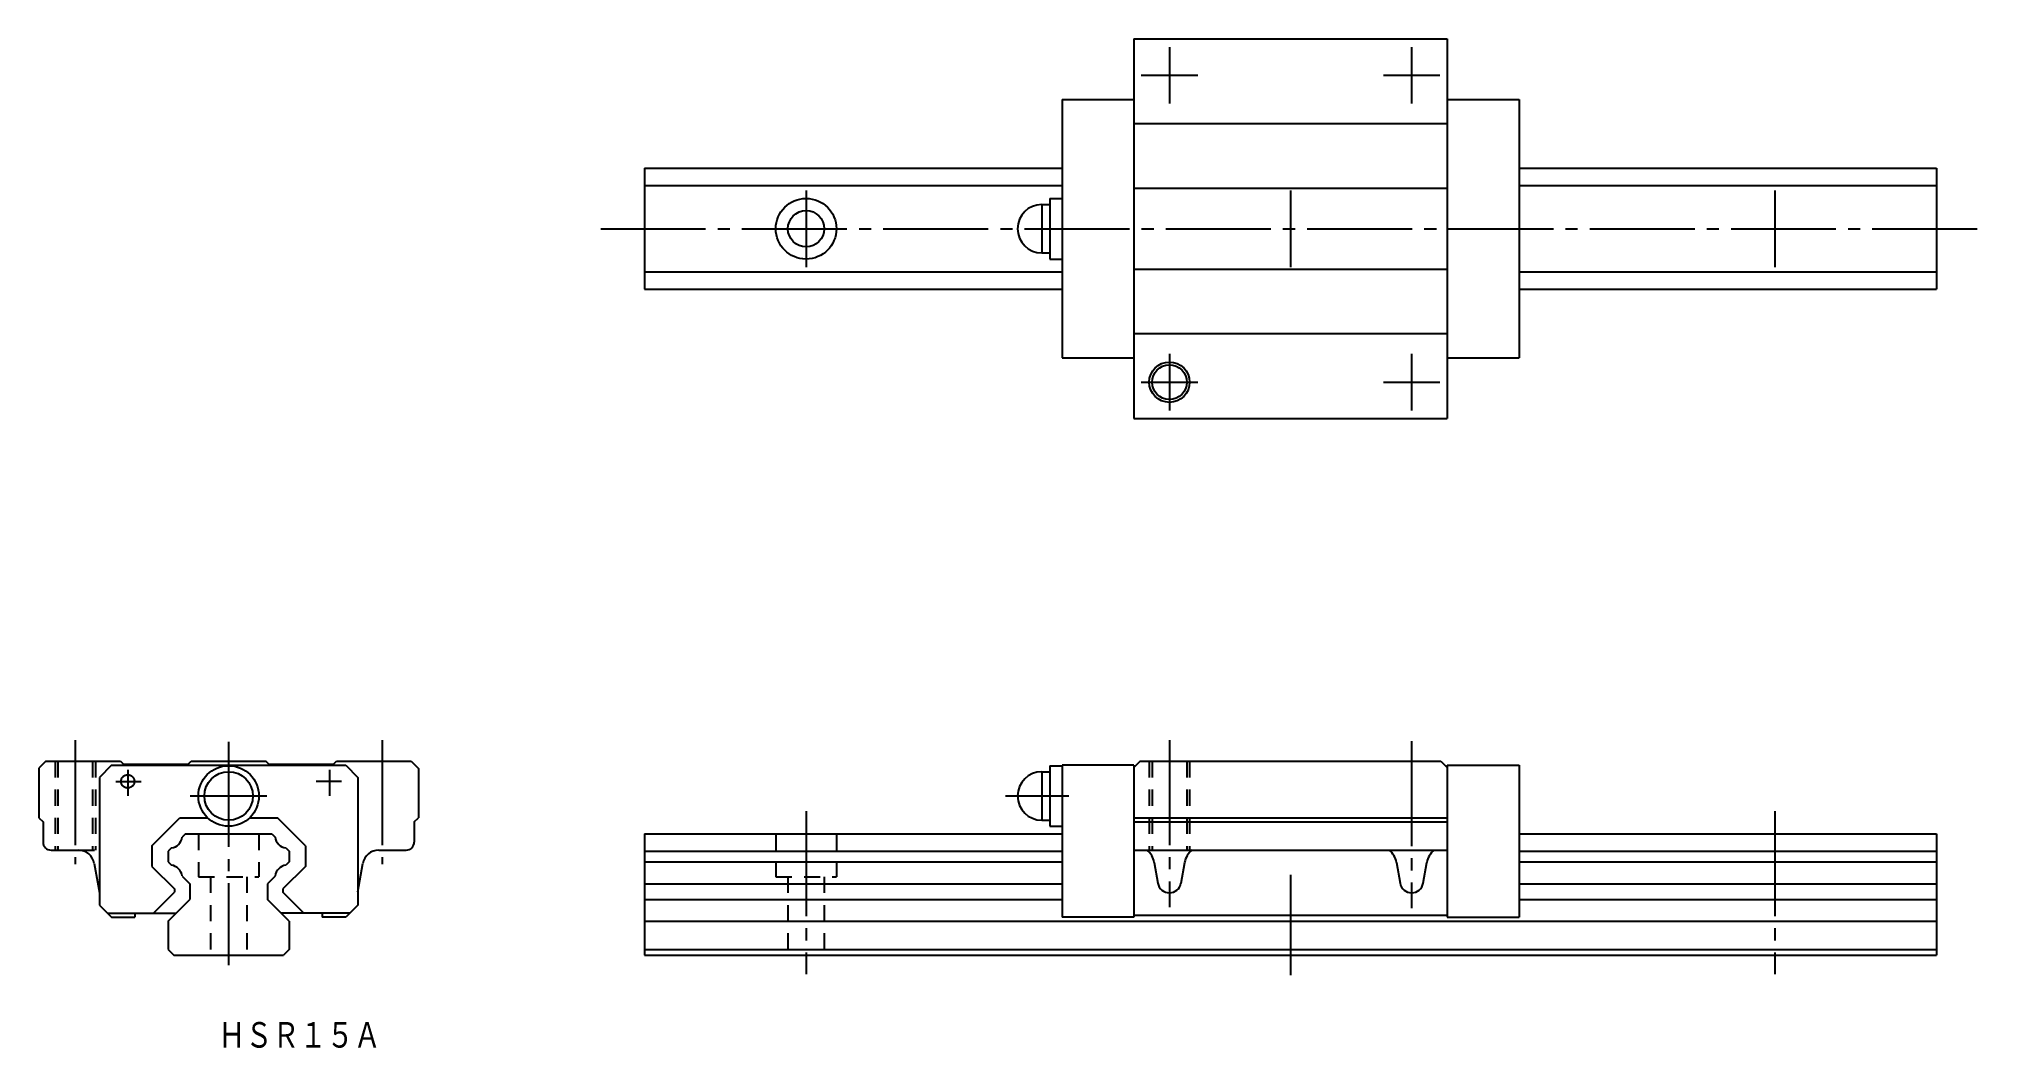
# Model space of a CAD drawing. Extents: x -24 to 217, y -12 to 113.
import ezdxf

# ---------------------------------------------------------------- set-up
doc = ezdxf.new("R2010")
doc.units = 0
for name, pattern in [('CENTER', [17.5, 13, -1.5, 1.5, -1.5]), ('DASHED', [3.5, 2, -1.5]), ('PHANTOM', [15.5, 8, -1.5, 1.5, -1.5, 1.5, -1.5])]:
    doc.linetypes.add(name, pattern=pattern)
doc.layers.get('0').update_dxf_attribs({"linetype": 'CONTINUOUS'})
doc.styles.get("Standard").update_dxf_attribs({"font": 'txt', "bigfont": 'bigfont.shx'})

msp = doc.modelspace()

# ---------------------------------------------------------------- linework, layer by layer
at = {"color": 7, "linetype": 'CONTINUOUS'}
for p, q in [((112.12, 113.43), (112.12, 66.43)), ((112.12, 113.43), (150.92, 113.43)), ((150.92, 113.43), (150.92, 66.43)), ((103.22, 105.93), (103.22, 73.93)), ((103.22, 105.93), (112.12, 105.93)), ((150.92, 105.93), (159.82, 105.93)), ((159.82, 105.93), (159.82, 73.93)), ((112.12, 102.94), (150.92, 102.94)), ((51.52, 97.43), (103.22, 97.43)), ((51.52, 97.43), (51.52, 82.43)), ((159.82, 97.43), (211.52, 97.43)), ((211.52, 97.43), (211.52, 82.43)), ((51.52, 95.28), (103.22, 95.28)), ((112.12, 94.94), (150.92, 94.94)), ((159.82, 95.28), (211.52, 95.28)), ((100.72, 92.93), (101.72, 92.93)), ((100.72, 92.93), (100.72, 86.93)), ((101.72, 93.68), (103.22, 93.68)), ((101.72, 93.68), (101.72, 86.18)), ((100.72, 86.93), (101.72, 86.93)), ((51.52, 84.58), (103.22, 84.58)), ((101.72, 86.18), (103.22, 86.18)), ((112.12, 84.94), (150.92, 84.94)), ((159.82, 84.58), (211.52, 84.58)), ((51.52, 82.43), (103.22, 82.43)), ((159.82, 82.43), (211.52, 82.43)), ((112.12, 76.94), (150.92, 76.94)), ((103.22, 73.93), (112.12, 73.93)), ((150.92, 73.93), (159.82, 73.93)), ((112.12, 66.43), (150.92, 66.43)), ((-22.64, 24), (-23.5, 23.14)), ((-23.5, 23.14), (-23.5, 17)), ((-22.64, 24), (-13.38, 24)), ((-14.5, 23.5), (-16, 22)), ((-16, 22), (-16, 6.2)), ((-14.5, 23.5), (14.5, 23.5)), ((-13.38, 24), (-13.01, 23.63)), ((-13.01, 23.63), (-5.01, 23.63)), ((-5.01, 23.63), (-4.64, 24)), ((-4.64, 24), (4.62, 24)), ((4.99, 23.63), (4.62, 24)), ((4.99, 23.63), (12.99, 23.63)), ((12.99, 23.63), (13.36, 24)), ((13.36, 24), (22.62, 24)), ((14.5, 23.5), (16, 22)), ((16, 22), (16, 6.2)), ((22.62, 24), (23.5, 23.12)), ((23.5, 23.12), (23.5, 17)), ((100.72, 22.7), (101.72, 22.7)), ((100.72, 22.7), (100.72, 16.7)), ((101.72, 23.45), (101.72, 15.95)), ((101.72, 23.45), (103.22, 23.45)), ((112.12, 23.5), (103.22, 23.5)), ((103.22, 23.5), (103.22, 4.7)), ((112.89, 24), (112.12, 23.23)), ((112.12, 23.5), (112.12, 4.7)), ((112.89, 24), (150.15, 24)), ((150.15, 24), (150.92, 23.23)), ((150.92, 23.5), (159.82, 23.5)), ((150.92, 23.5), (150.92, 4.7)), ((159.82, 23.5), (159.82, 4.7)), ((-23.5, 17), (-22.99, 16.49)), ((-9.5, 13.54), (-6.04, 17)), ((-6.04, 17), (-2.6, 17)), ((2.6, 17), (6.04, 17)), ((9.5, 13.54), (6.04, 17)), ((22.99, 16.49), (23.5, 17)), ((112.12, 17), (150.92, 17)), ((-22.99, 16.49), (-22.99, 14)), ((-5.35, 15), (-5.76, 14.59)), ((-5.35, 15), (5.35, 15)), ((5.35, 15), (5.76, 14.59)), ((22.99, 16.49), (22.99, 14)), ((51.52, 15), (51.52, 0)), ((51.52, 15), (103.22, 15)), ((100.72, 16.7), (101.72, 16.7)), ((101.72, 15.95), (103.22, 15.95)), ((112.12, 16.49), (150.92, 16.49)), ((159.82, 15), (211.52, 15)), ((211.52, 15), (211.52, 0)), ((-21.99, 13), (-18.61, 13)), ((-9.5, 13.54), (-9.5, 10.99)), ((-7.08, 13.27), (-7.5, 12.85)), ((-7.5, 12.85), (-7.5, 11.54)), ((7.08, 13.27), (7.5, 12.85)), ((7.5, 12.85), (7.5, 11.54)), ((9.5, 13.54), (9.5, 10.99)), ((18.59, 13), (21.99, 13)), ((51.52, 12.85), (103.22, 12.85)), ((112.12, 13), (150.92, 13)), ((159.82, 12.85), (211.52, 12.85)), ((-16.64, 11.35), (-16, 7.71)), ((-9.5, 10.99), (-6.7, 8.19)), ((-7.5, 11.54), (-7.09, 11.13)), ((-5.75, 9.79), (-4.8, 8.84)), ((5.75, 9.79), (4.8, 8.84)), ((9.5, 10.99), (6.7, 8.19)), ((7.5, 11.54), (7.09, 11.13)), ((16, 7.82), (16.62, 11.35)), ((51.52, 11.54), (103.22, 11.54)), ((114.64, 11.48), (115.09, 8.91)), ((117.96, 8.91), (118.41, 11.48)), ((144.64, 11.48), (145.09, 8.91)), ((147.96, 8.91), (148.41, 11.48)), ((159.82, 11.54), (211.52, 11.54)), ((-9.31, 5.2), (-6.7, 7.81)), ((-6.7, 8.19), (-6.7, 7.81)), ((-4.8, 8.84), (-4.8, 6.9)), ((4.8, 8.84), (4.8, 6.9)), ((6.7, 8.19), (6.7, 7.81)), ((9.31, 5.2), (6.7, 7.81)), ((51.52, 8.84), (103.22, 8.84)), ((159.82, 8.84), (211.52, 8.84)), ((-16, 6.2), (-15, 5.2)), ((-15, 5.2), (-6.5, 5.2)), ((-15, 5.2), (-14.5, 4.7)), ((-11.6, 5.2), (-11.6, 4.7)), ((-7.5, 4.2), (-4.8, 6.9)), ((7.5, 4.2), (4.8, 6.9)), ((15, 5.2), (6.5, 5.2)), ((11.6, 5.2), (11.6, 4.7)), ((15, 5.2), (14.5, 4.7)), ((16, 6.2), (15, 5.2)), ((51.52, 6.9), (103.22, 6.9)), ((112.12, 4.93), (150.92, 4.93)), ((159.82, 6.9), (211.52, 6.9)), ((-14.5, 4.7), (-11.6, 4.7)), ((-7.5, 4.2), (-7.5, 0.7)), ((7.5, 4.2), (7.5, 0.7)), ((14.5, 4.7), (11.6, 4.7)), ((51.52, 4.2), (211.52, 4.2)), ((112.12, 4.7), (103.22, 4.7)), ((150.92, 4.7), (159.82, 4.7)), ((-7.5, 0.7), (-6.8, 0)), ((-6.8, 0), (6.8, 0)), ((7.5, 0.7), (6.8, 0)), ((51.52, 0.7), (211.52, 0.7)), ((51.52, 0), (211.52, 0))]:
    msp.add_line(p, q, dxfattribs=at)
at = {"color": 7, "linetype": 'CENTER'}
for p, q in [((116.52, 112.43), (116.52, 105.43)), ((146.52, 112.43), (146.52, 105.43)), ((113.02, 108.93), (120.02, 108.93)), ((143.02, 108.93), (150.02, 108.93)), ((71.52, 94.68), (71.52, 85.18)), ((131.52, 94.68), (131.52, 85.18)), ((191.52, 94.68), (191.52, 85.18)), ((46.08, 89.93), (217.42, 89.93)), ((116.52, 74.43), (116.52, 67.43)), ((146.52, 74.43), (146.52, 67.43)), ((113.02, 70.93), (120.02, 70.93)), ((143.02, 70.93), (150.02, 70.93)), ((-19, 26.62), (-19, 11.26)), ((19, 26.62), (19, 11.26)), ((116.52, 26.62), (116.52, 5.93)), ((0, 26.39), (0, -1.25)), ((146.52, 26.49), (146.52, 5.8)), ((-12.5, 22.92), (-12.5, 19.72)), ((12.5, 22.92), (12.5, 19.72)), ((-13.97, 21.5), (-10.82, 21.5)), ((-4.75, 19.7), (4.75, 19.7)), ((13.97, 21.5), (10.82, 21.5)), ((96.22, 19.7), (104.07, 19.7)), ((71.52, 17.82), (71.52, -2.35)), ((191.52, 17.82), (191.52, -2.35)), ((131.52, 9.92), (131.52, -2.48))]:
    msp.add_line(p, q, dxfattribs=at)
at = {"color": 7, "linetype": 'DASHED'}
for p, q in [((-21.5, 24), (-21.5, 13)), ((-21.15, 24), (-21.15, 13)), ((-16.85, 24), (-16.85, 13)), ((-16.5, 24), (-16.5, 13)), ((114.02, 24), (114.02, 13)), ((114.37, 24), (114.37, 13)), ((118.67, 24), (118.67, 13)), ((119.02, 24), (119.02, 13)), ((-3.75, 15), (-3.75, 9.7)), ((3.75, 15), (3.75, 9.7)), ((67.77, 15), (67.77, 9.7)), ((75.27, 15), (75.27, 9.7)), ((-18.63, 13), (-16, 13)), ((-16, 13), (-16, 7.71)), ((-3.75, 9.7), (3.75, 9.7)), ((-2.25, 9.7), (-2.25, 0)), ((2.25, 9.7), (2.25, 0)), ((67.77, 9.7), (75.27, 9.7)), ((69.27, 9.7), (69.27, 0)), ((73.77, 9.7), (73.77, 0))]:
    msp.add_line(p, q, dxfattribs=at)
at = {"color": 7, "linetype": 'CONTINUOUS'}
for centre, radius in [((71.52, 89.93), 3.75), ((71.52, 89.93), 2.25), ((116.52, 70.93), 2.5), ((116.52, 70.93), 2.15), ((0, 19.7), 3.75), ((0, 19.7), 3)]:
    msp.add_circle(centre, radius, dxfattribs=at)
at = {"color": 7, "linetype": 'PHANTOM'}
msp.add_circle((-12.5, 21.5), 0.825, dxfattribs=at)
at = {"color": 7, "linetype": 'CONTINUOUS'}
for centre, radius, start, end in [((100.72, 89.93), 3, 90, 270), ((100.72, 19.7), 3, 90, 270), ((-7.3, 14.81), 1.56, 278.0679, 351.9321), ((7.3, 14.81), 1.56, 188.0679, 261.9321), ((-21.99, 14), 1, 180, 270), ((-18.61, 11), 2, 10, 90), ((18.59, 11), 2, 90, 170), ((21.99, 14), 1, 270, 0), ((112.2, 11.05), 2.48, 9.7706, 51.8991), ((120.85, 11.05), 2.48, 128.1009, 170), ((142.2, 11.05), 2.48, 10, 51.8991), ((150.85, 11.05), 2.48, 128.1009, 170), ((-7.3, 9.59), 1.56, 7.595, 82.405), ((7.3, 9.59), 1.56, 97.595, 172.405), ((116.52, 9.16), 1.45, 190, 350), ((146.52, 9.16), 1.45, 190, 350)]:
    msp.add_arc(centre, radius, start, end, dxfattribs=at)

# ---------------------------------------------------------------- texts
at = {"color": 7, "linetype": 'CONTINUOUS', "width": 0.84738}
msp.add_text('ＨＳＲ１５Ａ', height=3.6, dxfattribs=at).set_placement((-1.29, -11.8))

doc.saveas('drawing.dxf')
